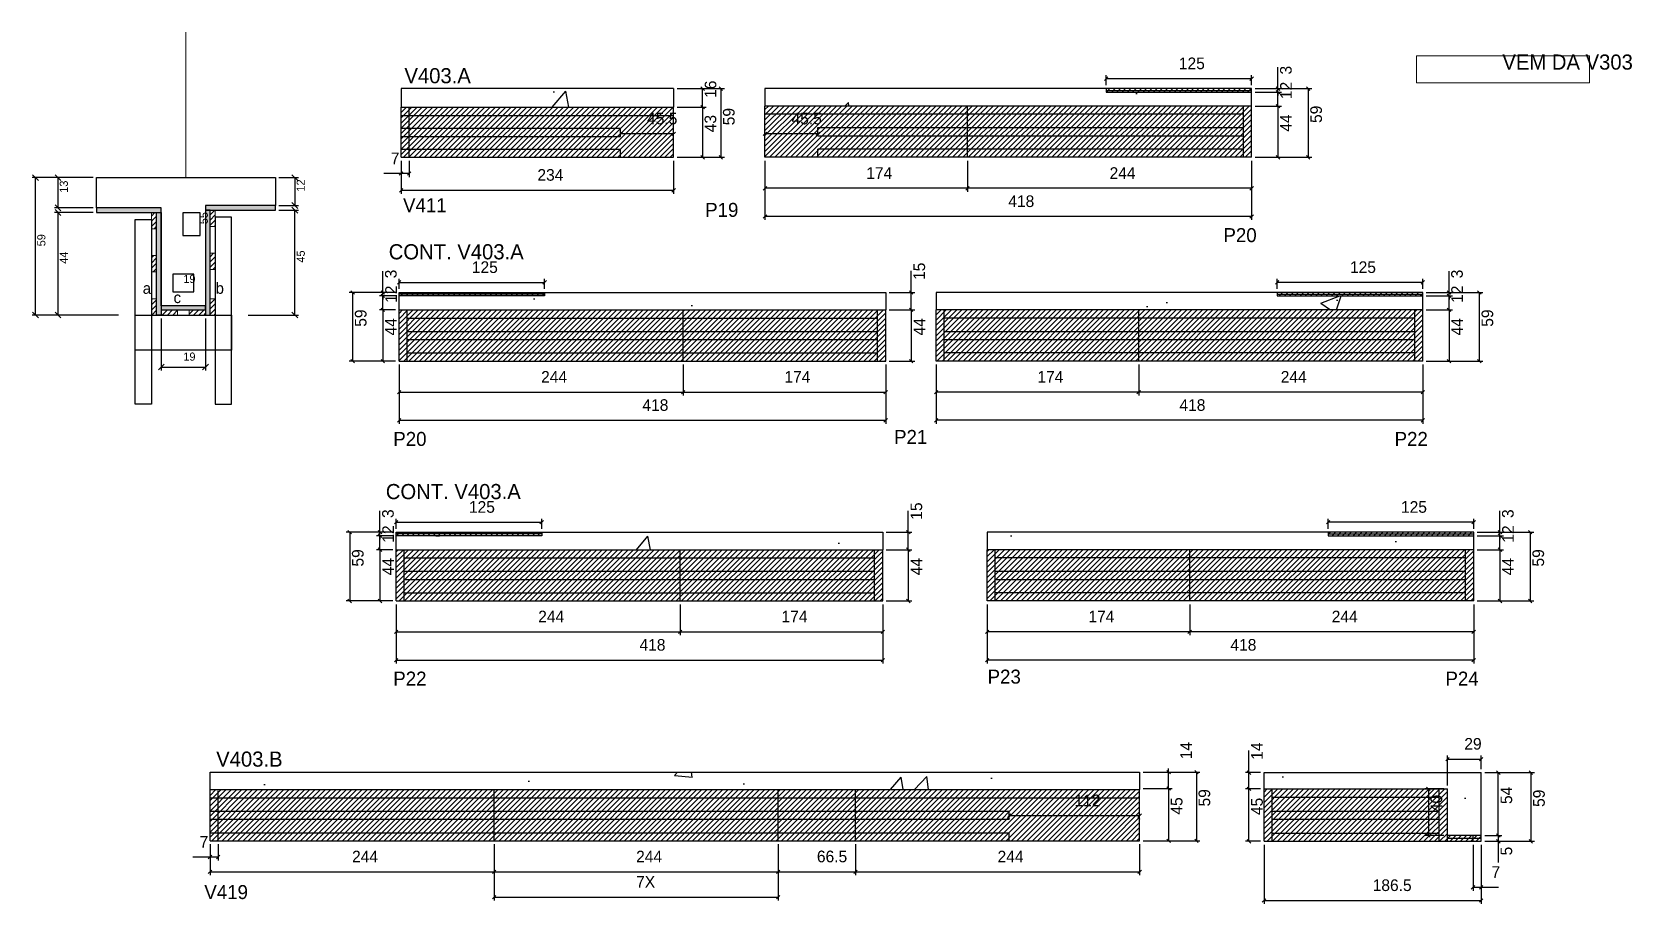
# Model space of a CAD drawing. Header units: metres. Extents: x 6372 to 7746, y 5111 to 5860.
import ezdxf

# ---------------------------------------------------------------- set-up
doc = ezdxf.new("R2010")
doc.units = ezdxf.units.M
for name, color, linetype in [('5', 7, 'Continuous'), ('CONCRETO', 7, 'Continuous'), ('COTA', 7, 'Continuous'), ('Cota Seção (2x)', 7, 'Continuous'), ('detalhes', 7, 'Continuous'), ('Hachura', 7, 'Continuous'), ('Madeira', 7, 'Continuous'), ('Painéis', 7, 'Continuous'), ('REAPROVEITAMENTO', 7, 'Continuous'), ('SARR_2.2x7', 7, 'Continuous'), ('SARR_3.5x7', 7, 'Continuous'), ('SARR_EDITAR', 7, 'Continuous'), ('Texto Seção', 7, 'Continuous')]:
    doc.layers.add(name, color=color, linetype=linetype)

msp = doc.modelspace()

# ---------------------------------------------------------------- hatches: boundary and pattern name
at = {"layer": 'COTA'}
h = msp.add_hatch(dxfattribs=at)
h.set_pattern_fill('AR-CONC')
h.paths.add_polyline_path([(6922.8, 5795.4), (6922.8, 5811.4), (6688.8, 5811.4), (6688.8, 5795.4), (6922.8, 5795.4), (6922.8, 5795.4)])
h = msp.add_hatch(dxfattribs=at)
h.set_pattern_fill('AR-CONC')
h.paths.add_polyline_path([(7001.3, 5811.4), (7001.3, 5796.4), (7419.3, 5796.4), (7419.3, 5808.4), (7294.3, 5808.4), (7294.3, 5811.4), (7001.3, 5811.4), (7001.3, 5811.4)])
h = msp.add_hatch(dxfattribs=at)
h.set_pattern_fill('AR-CONC')
h.paths.add_polyline_path([(7105, 5621.4), (7105, 5636.4), (6809.5, 5636.4), (6809.5, 5633.4), (6687, 5633.4), (6687, 5621.4), (7105, 5621.4), (7105, 5621.4)])
h = msp.add_hatch(dxfattribs=at)
h.set_pattern_fill('AR-CONC')
h.paths.add_polyline_path([(7148.3, 5636.4), (7148.3, 5621.4), (7566.3, 5621.4), (7566.3, 5633.4), (7441.3, 5633.4), (7441.3, 5636.4), (7148.3, 5636.4), (7148.3, 5636.4)])
h = msp.add_hatch(dxfattribs=at)
h.set_pattern_fill('AR-CONC')
h.paths.add_polyline_path([(7102.5, 5415.5), (7102.5, 5430.5), (6807, 5430.5), (6807, 5427.5), (6684.5, 5427.5), (6684.5, 5415.5), (7102.5, 5415.5)])
h = msp.add_hatch(dxfattribs=at)
h.set_pattern_fill('AR-CONC')
h.paths.add_polyline_path([(7192.1, 5430.5), (7192.1, 5415.5), (7610.1, 5415.5), (7610.1, 5427.5), (7485.1, 5427.5), (7485.1, 5430.5), (7192.1, 5430.5), (7192.1, 5430.5)])
h = msp.add_hatch(dxfattribs=at)
h.set_pattern_fill('AR-CONC')
h.paths.add_polyline_path([(7323.1, 5209.5), (7323.1, 5224.5), (6524.6, 5224.5), (6524.6, 5209.5), (7323.1, 5209.5), (7323.1, 5209.5)])
h = msp.add_hatch(dxfattribs=at)
h.set_pattern_fill('AR-CONC')
h.paths.add_polyline_path([(7430, 5224.1), (7430, 5210.1), (7587.5, 5210.1), (7587.5, 5170.1), (7616.5, 5170.1), (7616.5, 5224.1), (7430, 5224.1)])
at = {"layer": 'Hachura'}
h = msp.add_hatch(color=7, dxfattribs=at)
h.dxf.hatch_style = 1
h.paths.add_polyline_path([(6482.7, 5705), (6482.7, 5709), (6427.1, 5709), (6427.1, 5705), (6482.7, 5705)])
h = msp.add_hatch(dxfattribs=at)
h.set_pattern_fill('ANSI31')
h.paths.add_polyline_path([(6474.3, 5691), (6478.7, 5691), (6478.7, 5705), (6474.3, 5705), (6474.3, 5691)])
h = msp.add_hatch(color=7, dxfattribs=at)
h.dxf.hatch_style = 1
h.paths.add_polyline_path([(6478.7, 5705), (6482.7, 5705), (6482.7, 5617), (6478.7, 5617), (6478.7, 5705), (6478.7, 5705)])
h = msp.add_hatch(color=7, dxfattribs=at)
h.dxf.hatch_style = 1
h.paths.add_polyline_path([(6580.7, 5707), (6580.7, 5711), (6520.7, 5711), (6520.7, 5707), (6580.7, 5707)])
h = msp.add_hatch(color=7, dxfattribs=at)
h.dxf.hatch_style = 1
h.paths.add_polyline_path([(6524.7, 5707), (6520.7, 5707), (6520.7, 5617), (6524.7, 5617), (6524.7, 5707), (6524.7, 5707)])
h = msp.add_hatch(dxfattribs=at)
h.set_pattern_fill('ANSI31')
h.paths.add_polyline_path([(6529.1, 5693), (6524.7, 5693), (6524.7, 5707), (6529.1, 5707), (6529.1, 5693)])
h = msp.add_hatch(dxfattribs=at)
h.set_pattern_fill('ANSI31')
h.paths.add_polyline_path([(6474.3, 5654), (6478.7, 5654), (6478.7, 5668), (6474.3, 5668), (6474.3, 5654)])
h = msp.add_hatch(dxfattribs=at)
h.set_pattern_fill('ANSI31')
h.paths.add_polyline_path([(6529.1, 5656), (6524.7, 5656), (6524.7, 5670), (6529.1, 5670), (6529.1, 5656)])
h = msp.add_hatch(dxfattribs=at)
h.set_pattern_fill('ANSI31')
h.paths.add_polyline_path([(6474.3, 5617), (6478.7, 5617), (6478.7, 5631), (6474.3, 5631), (6474.3, 5617)])
h = msp.add_hatch(color=7, dxfattribs=at)
h.dxf.hatch_style = 1
h.paths.add_polyline_path([(6520.7, 5621.4), (6520.7, 5625), (6482.7, 5625), (6482.7, 5621.4), (6520.7, 5621.4)])
h = msp.add_hatch(dxfattribs=at)
h.set_pattern_fill('ANSI31')
h.paths.add_polyline_path([(6482.7, 5617), (6482.7, 5621.4), (6496.7, 5621.4), (6496.7, 5617), (6482.7, 5617)])
h = msp.add_hatch(dxfattribs=at)
h.set_pattern_fill('ANSI31')
h.paths.add_polyline_path([(6520.7, 5617), (6520.7, 5621.4), (6506.7, 5621.4), (6506.7, 5617), (6520.7, 5617)])
h = msp.add_hatch(dxfattribs=at)
h.set_pattern_fill('ANSI31')
h.paths.add_polyline_path([(6529.1, 5617), (6524.7, 5617), (6524.7, 5631), (6529.1, 5631), (6529.1, 5617)])
at = {"layer": 'REAPROVEITAMENTO'}
h = msp.add_hatch(dxfattribs=at)
h.set_pattern_fill('ANSI31')
h.paths.add_polyline_path([(7294.3, 5808.4), (7294.3, 5811.4), (7419.3, 5811.4), (7419.3, 5808.4), (7294.3, 5808.4)])
h = msp.add_hatch(dxfattribs=at)
h.set_pattern_fill('ANSI31')
h.paths.add_polyline_path([(6688.8, 5752.4), (6922.8, 5752.4), (6922.8, 5795.4), (6688.8, 5795.4), (6688.8, 5752.4)])
h = msp.add_hatch(dxfattribs=at)
h.set_pattern_fill('ANSI31')
h.paths.add_polyline_path([(7001.3, 5796.4), (7001.3, 5752.4), (7419.3, 5752.4), (7419.3, 5796.4), (7001.3, 5796.4), (7001.3, 5796.4)])
h = msp.add_hatch(dxfattribs=at)
h.set_pattern_fill('ANSI31')
h.paths.add_polyline_path([(6687, 5633.4), (6687, 5636.4), (6812, 5636.4), (6812, 5633.4), (6687, 5633.4)])
h = msp.add_hatch(dxfattribs=at)
h.set_pattern_fill('ANSI31')
h.paths.add_polyline_path([(7441.3, 5633.4), (7441.3, 5636.4), (7566.3, 5636.4), (7566.3, 5633.4), (7441.3, 5633.4)])
h = msp.add_hatch(dxfattribs=at)
h.set_pattern_fill('ANSI31')
h.paths.add_polyline_path([(6687, 5621.4), (6687, 5577.4), (7105, 5577.4), (7105, 5621.4), (6687, 5621.4)])
h = msp.add_hatch(dxfattribs=at)
h.set_pattern_fill('ANSI31')
h.paths.add_polyline_path([(7148.3, 5621.4), (7148.3, 5577.4), (7566.3, 5577.4), (7566.3, 5621.4), (7148.3, 5621.4), (7148.3, 5621.4)])
h = msp.add_hatch(dxfattribs=at)
h.set_pattern_fill('ANSI31')
h.paths.add_polyline_path([(6684.5, 5427.5), (6684.5, 5430.5), (6809.5, 5430.5), (6809.5, 5427.5), (6684.5, 5427.5)])
h = msp.add_hatch(dxfattribs=at)
h.set_pattern_fill('ANSI31')
h.paths.add_polyline_path([(7485.1, 5427.5), (7485.1, 5430.5), (7610.1, 5430.5), (7610.1, 5427.5), (7485.1, 5427.5)])
h = msp.add_hatch(dxfattribs=at)
h.set_pattern_fill('ANSI31')
h.paths.add_polyline_path([(7102.5, 5371.5), (7102.5, 5415.5), (6684.5, 5415.5), (6684.5, 5371.5), (7102.5, 5371.5)])
h = msp.add_hatch(dxfattribs=at)
h.set_pattern_fill('ANSI31')
h.paths.add_polyline_path([(7192.1, 5415.5), (7192.1, 5371.5), (7610.1, 5371.5), (7610.1, 5415.5), (7192.1, 5415.5), (7192.1, 5415.5)])
h = msp.add_hatch(dxfattribs=at)
h.set_pattern_fill('ANSI31')
h.paths.add_polyline_path([(6524.6, 5209.5), (6524.6, 5165.5), (7323.1, 5165.5), (7323.1, 5209.5), (6524.6, 5209.5)])
h = msp.add_hatch(dxfattribs=at)
h.set_pattern_fill('ANSI31')
h.paths.add_polyline_path([(7587.5, 5170.1), (7587.5, 5210.1), (7430, 5210.1), (7430, 5165.1), (7616.5, 5165.1), (7616.5, 5170.1), (7587.5, 5170.1)])

# ---------------------------------------------------------------- linework, layer by layer
at = {"layer": 'CONCRETO', "color": 251, "lineweight": 25}
msp.add_lwpolyline([(6427.1, 5709), (6427.1, 5735), (6580.7, 5735), (6580.7, 5711), (6520.7, 5711), (6520.7, 5625), (6482.7, 5625), (6482.7, 5709)], close=True, dxfattribs=at)
at = {"layer": 'COTA', "color": 4, "lineweight": 25}
for p, q in [((7441.9, 5811.4), (7441.9, 5829.7)), ((7294.3, 5814.4), (7294.3, 5822.9)), ((7419.3, 5819.9), (7294.3, 5819.9)), ((7419.3, 5814.4), (7419.3, 5822.9)), ((6925.8, 5811.4), (6950.7, 5811.4)), ((6925.8, 5811.4), (6966.4, 5811.4)), ((6947.7, 5795.4), (6947.7, 5811.4)), ((6963.4, 5811.4), (6963.4, 5752.4)), ((7422.3, 5811.4), (7444.9, 5811.4)), ((7422.3, 5811.4), (7470.9, 5811.4)), ((7422.3, 5808.4), (7444.9, 5808.4)), ((7422.3, 5808.4), (7444.9, 5808.4)), ((7441.9, 5808.4), (7441.9, 5811.4)), ((7441.9, 5796.4), (7441.9, 5808.4)), ((7441.9, 5808.4), (7441.9, 5805.4)), ((7467.9, 5811.4), (7467.9, 5752.4)), ((6925.8, 5795.4), (6950.7, 5795.4)), ((6925.8, 5795.4), (6950.7, 5795.4)), ((6947.7, 5795.4), (6947.7, 5752.4)), ((7422.3, 5796.4), (7444.9, 5796.4)), ((7422.3, 5796.4), (7444.9, 5796.4)), ((7441.9, 5796.4), (7441.9, 5752.4)), ((6877.3, 5774.7), (6877.3, 5775.6)), ((6922.8, 5772.6), (6877.3, 5772.6)), ((6922.8, 5774.7), (6922.8, 5775.6)), ((7001.3, 5774.7), (7001.3, 5775.6)), ((7046.8, 5772.6), (7001.3, 5772.6)), ((7046.8, 5774.7), (7046.8, 5775.6)), ((6688.7, 5749.4), (6688.7, 5735.5)), ((6688.8, 5749.4), (6688.8, 5721.1)), ((6695.7, 5749.4), (6695.7, 5735.5)), ((6922.8, 5749.4), (6922.8, 5721.1)), ((6925.8, 5752.4), (6950.7, 5752.4)), ((6925.8, 5752.4), (6966.4, 5752.4)), ((7001.3, 5749.4), (7001.3, 5722.8)), ((7001.3, 5749.4), (7001.3, 5698.6)), ((7175.3, 5749.4), (7175.3, 5722.8)), ((7175.3, 5749.4), (7175.3, 5722.8)), ((7419.3, 5749.4), (7419.3, 5722.8)), ((7419.3, 5749.4), (7419.3, 5698.6)), ((7422.3, 5752.4), (7444.9, 5752.4)), ((7422.3, 5752.4), (7470.9, 5752.4)), ((6424.1, 5735), (6371.7, 5735)), ((6374.7, 5617), (6374.7, 5735)), ((6424.1, 5735), (6391, 5735)), ((6394, 5735), (6394, 5709)), ((6583.7, 5735), (6600.5, 5735)), ((6597.5, 5735), (6597.5, 5711)), ((6688.7, 5738.5), (6674, 5738.5)), ((6695.7, 5738.5), (6688.7, 5738.5)), ((6688.8, 5724.1), (6922.8, 5724.1)), ((7175.3, 5725.8), (7001.3, 5725.8)), ((7419.3, 5725.8), (7175.3, 5725.8)), ((6424.1, 5709), (6391, 5709)), ((6424.1, 5705), (6391, 5705)), ((6394, 5705), (6394, 5617)), ((6583.7, 5711), (6600.5, 5711)), ((6583.7, 5707), (6600.5, 5707)), ((6597.5, 5617), (6597.5, 5707)), ((7419.3, 5701.6), (7001.3, 5701.6)), ((6673.1, 5636.4), (6673.1, 5654.7)), ((7126.9, 5636.4), (7126.9, 5654.8)), ((7588.9, 5636.4), (7588.9, 5654.7)), ((6684, 5636.4), (6644.1, 5636.4)), ((6647.1, 5636.4), (6647.1, 5577.4)), ((6684, 5636.4), (6670.1, 5636.4)), ((6673.1, 5633.4), (6673.1, 5636.4)), ((6687, 5639.4), (6687, 5648)), ((6687, 5645), (6812, 5645)), ((6812, 5639.4), (6812, 5648)), ((7108, 5636.4), (7129.9, 5636.4)), ((7126.9, 5621.4), (7126.9, 5636.4)), ((7441.3, 5639.4), (7441.3, 5648)), ((7566.3, 5645), (7441.3, 5645)), ((7566.3, 5639.4), (7566.3, 5648)), ((7569.3, 5636.4), (7591.9, 5636.4)), ((7569.3, 5636.4), (7617.9, 5636.4)), ((7588.9, 5633.4), (7588.9, 5636.4)), ((7614.9, 5636.4), (7614.9, 5577.4)), ((6684, 5633.4), (6670.1, 5633.4)), ((6684, 5633.4), (6670.1, 5633.4)), ((6684, 5621.4), (6670.1, 5621.4)), ((6684, 5621.4), (6670.1, 5621.4)), ((6673.1, 5621.4), (6673.1, 5633.4)), ((6673.1, 5633.4), (6673.1, 5630.4)), ((6673.1, 5621.4), (6673.1, 5577.4)), ((7108, 5621.4), (7129.9, 5621.4)), ((7108, 5621.4), (7129.9, 5621.4)), ((7126.9, 5621.4), (7126.9, 5577.4)), ((7569.3, 5633.4), (7591.9, 5633.4)), ((7569.3, 5633.4), (7591.9, 5633.4)), ((7569.3, 5621.4), (7591.9, 5621.4)), ((7569.3, 5621.4), (7591.9, 5621.4)), ((7588.9, 5621.4), (7588.9, 5633.4)), ((7588.9, 5633.4), (7588.9, 5630.4)), ((7588.9, 5621.4), (7588.9, 5577.4)), ((6446.1, 5617), (6371.7, 5617)), ((6446.1, 5617), (6391, 5617)), ((6482.7, 5614), (6482.7, 5569.3)), ((6520.7, 5614), (6520.7, 5569.3)), ((6557.3, 5617), (6600.5, 5617)), ((6482.7, 5572.3), (6520.7, 5572.3)), ((6684, 5577.4), (6644.1, 5577.4)), ((6684, 5577.4), (6670.1, 5577.4)), ((6687, 5574.4), (6687, 5547.8)), ((6687, 5574.4), (6687, 5523.6)), ((6931, 5574.4), (6931, 5547.8)), ((6931, 5574.4), (6931, 5547.8)), ((7105, 5574.4), (7105, 5547.8)), ((7105, 5574.4), (7105, 5523.6)), ((7108, 5577.4), (7129.9, 5577.4)), ((7148.3, 5574.4), (7148.3, 5547.8)), ((7148.3, 5574.4), (7148.3, 5523.6)), ((7322.3, 5574.4), (7322.3, 5547.8)), ((7322.3, 5574.4), (7322.3, 5547.8)), ((7566.3, 5574.4), (7566.3, 5547.8)), ((7566.3, 5574.4), (7566.3, 5523.6)), ((7569.3, 5577.4), (7591.9, 5577.4)), ((7569.3, 5577.4), (7617.9, 5577.4)), ((6687, 5550.8), (6931, 5550.8)), ((6931, 5550.8), (7105, 5550.8)), ((7322.3, 5550.8), (7148.3, 5550.8)), ((7566.3, 5550.8), (7322.3, 5550.8)), ((6687, 5526.6), (7105, 5526.6)), ((7566.3, 5526.6), (7148.3, 5526.6)), ((6670.6, 5430.5), (6670.6, 5448.9)), ((7124.4, 5430.5), (7124.4, 5448.9)), ((7632.6, 5430.5), (7632.6, 5448.9)), ((6681.5, 5430.5), (6641.6, 5430.5)), ((6644.6, 5430.5), (6644.6, 5371.5)), ((6681.5, 5430.5), (6667.6, 5430.5)), ((6670.6, 5427.5), (6670.6, 5430.5)), ((6684.5, 5433.5), (6684.5, 5442.1)), ((6684.5, 5439.1), (6809.5, 5439.1)), ((6809.5, 5433.5), (6809.5, 5442.1)), ((7105.5, 5430.5), (7127.4, 5430.5)), ((7124.4, 5415.5), (7124.4, 5430.5)), ((7485.1, 5433.5), (7485.1, 5442.1)), ((7610.1, 5439.1), (7485.1, 5439.1)), ((7610.1, 5433.5), (7610.1, 5442.1)), ((7613.1, 5430.5), (7635.6, 5430.5)), ((7613.1, 5430.5), (7661.6, 5430.5)), ((7632.6, 5427.5), (7632.6, 5430.5)), ((7658.6, 5430.5), (7658.6, 5371.5)), ((6681.5, 5427.5), (6667.6, 5427.5)), ((6681.5, 5427.5), (6667.6, 5427.5)), ((6681.5, 5415.5), (6667.6, 5415.5)), ((6681.5, 5415.5), (6667.6, 5415.5)), ((6670.6, 5415.5), (6670.6, 5427.5)), ((6670.6, 5427.5), (6670.6, 5424.5)), ((6670.6, 5415.5), (6670.6, 5371.5)), ((7105.5, 5415.5), (7127.4, 5415.5)), ((7105.5, 5415.5), (7127.4, 5415.5)), ((7124.4, 5415.5), (7124.4, 5371.5)), ((7613.1, 5427.5), (7635.6, 5427.5)), ((7613.1, 5427.5), (7635.6, 5427.5)), ((7613.1, 5415.5), (7635.6, 5415.5)), ((7613.1, 5415.5), (7635.6, 5415.5)), ((7632.6, 5415.5), (7632.6, 5427.5)), ((7632.6, 5427.5), (7632.6, 5424.5)), ((7632.6, 5415.5), (7632.6, 5371.5)), ((6681.5, 5371.5), (6641.6, 5371.5)), ((6681.5, 5371.5), (6667.6, 5371.5)), ((6684.5, 5368.5), (6684.5, 5342)), ((6684.5, 5368.5), (6684.5, 5317.7)), ((6928.5, 5368.5), (6928.5, 5342)), ((6928.5, 5368.5), (6928.5, 5342)), ((7102.5, 5368.5), (7102.5, 5342)), ((7102.5, 5368.5), (7102.5, 5317.7)), ((7105.5, 5371.5), (7127.4, 5371.5)), ((7192.1, 5368.5), (7192.1, 5342)), ((7192.1, 5368.5), (7192.1, 5317.7)), ((7366.1, 5368.5), (7366.1, 5342)), ((7366.1, 5368.5), (7366.1, 5342)), ((7610.1, 5368.5), (7610.1, 5342)), ((7610.1, 5368.5), (7610.1, 5317.7)), ((7613.1, 5371.5), (7635.6, 5371.5)), ((7613.1, 5371.5), (7661.6, 5371.5)), ((6684.5, 5345), (6928.5, 5345)), ((6928.5, 5345), (7102.5, 5345)), ((7366.1, 5345), (7192.1, 5345)), ((7610.1, 5345), (7366.1, 5345)), ((6684.5, 5320.7), (7102.5, 5320.7)), ((7610.1, 5320.7), (7192.1, 5320.7)), ((7417, 5224.1), (7417, 5243.2)), ((7587.5, 5213.1), (7587.5, 5238.7)), ((7616.5, 5227.1), (7616.5, 5238.7)), ((7326.1, 5224.5), (7351, 5224.5)), ((7326.1, 5224.5), (7374.9, 5224.5)), ((7348, 5224.5), (7348, 5227.5)), ((7348, 5210.5), (7348, 5224.5)), ((7371.9, 5224.5), (7371.9, 5165.5)), ((7427, 5224.1), (7414, 5224.1)), ((7417, 5210.1), (7417, 5224.1)), ((7587.5, 5235.7), (7616.5, 5235.7)), ((7619.5, 5224.1), (7634.2, 5224.1)), ((7619.5, 5224.1), (7662.2, 5224.1)), ((7631.2, 5170.1), (7631.2, 5224.1)), ((7659.2, 5224.1), (7659.2, 5165.1)), ((7326.1, 5210.5), (7351, 5210.5)), ((7326.1, 5210.5), (7351, 5210.5)), ((7348, 5210.5), (7348, 5165.5)), ((7427, 5210.1), (7414, 5210.1)), ((7427, 5210.1), (7414, 5210.1)), ((7417, 5165.1), (7417, 5210.1)), ((7584.5, 5210.1), (7568.1, 5210.1)), ((7571.1, 5210.1), (7571.1, 5170.1)), ((7323.1, 5187.1), (7211.1, 5187.1)), ((7211.1, 5184.5), (7211.1, 5184.1)), ((7323.1, 5184.5), (7323.1, 5184.1)), ((7584.5, 5170.1), (7568.1, 5170.1)), ((7619.5, 5170.1), (7634.2, 5170.1)), ((7619.5, 5170.1), (7634.2, 5170.1)), ((7631.2, 5170.1), (7631.2, 5173.1)), ((7631.2, 5170.1), (7631.2, 5165.1)), ((6524.6, 5162.5), (6524.6, 5135.9)), ((6524.6, 5162.5), (6524.6, 5148.6)), ((6531.6, 5162.5), (6531.6, 5148.6)), ((6768.6, 5162.5), (6768.6, 5135.9)), ((6768.6, 5162.5), (6768.6, 5114.2)), ((6768.6, 5162.5), (6768.6, 5135.9)), ((7012.6, 5162.5), (7012.6, 5114.2)), ((7012.6, 5162.5), (7012.6, 5135.9)), ((7012.6, 5162.5), (7012.6, 5135.9)), ((7079.1, 5162.5), (7079.1, 5135.9)), ((7079.1, 5162.5), (7079.1, 5135.9)), ((7323.1, 5162.5), (7323.1, 5135.9)), ((7326.1, 5165.5), (7351, 5165.5)), ((7326.1, 5165.5), (7374.9, 5165.5)), ((7427, 5165.1), (7414, 5165.1)), ((7430, 5162.1), (7430, 5111.3)), ((7609.5, 5162.1), (7609.5, 5122.6)), ((7616.5, 5162.1), (7616.5, 5111.3)), ((7616.5, 5162.1), (7616.5, 5122.6)), ((7619.5, 5165.1), (7634.2, 5165.1)), ((7619.5, 5165.1), (7662.2, 5165.1)), ((7631.2, 5165.1), (7631.2, 5147)), ((6524.6, 5151.6), (6509.9, 5151.6)), ((6531.6, 5151.6), (6524.6, 5151.6)), ((6524.6, 5138.9), (6768.6, 5138.9)), ((6768.6, 5138.9), (7012.6, 5138.9)), ((7012.6, 5138.9), (7079.1, 5138.9)), ((7079.1, 5138.9), (7323.1, 5138.9)), ((6768.6, 5117.2), (7012.6, 5117.2)), ((7430, 5114.3), (7616.5, 5114.3)), ((7609.5, 5125.6), (7616.5, 5125.6)), ((7616.5, 5125.6), (7631.3, 5125.6))]:
    msp.add_line(p, q, dxfattribs=at)
at = {"layer": 'COTA', "color": 0, "lineweight": 25}
for p, q in [((7295.8, 5821.4), (7292.8, 5818.4)), ((7417.8, 5818.4), (7420.8, 5821.4)), ((6949.2, 5809.9), (6946.2, 5812.9)), ((6964.9, 5809.9), (6961.9, 5812.9)), ((7440.4, 5812.9), (7443.4, 5809.9)), ((7443.4, 5806.9), (7440.4, 5809.9)), ((7443.4, 5806.9), (7440.4, 5809.9)), ((7469.4, 5809.9), (7466.4, 5812.9)), ((6949.2, 5793.9), (6946.2, 5796.9)), ((6946.2, 5796.9), (6949.2, 5793.9)), ((7443.4, 5794.9), (7440.4, 5797.9)), ((7440.4, 5797.9), (7443.4, 5794.9)), ((6878.8, 5774.1), (6875.8, 5771.1)), ((6921.3, 5771.1), (6924.3, 5774.1)), ((7002.8, 5774.1), (6999.8, 5771.1)), ((7045.3, 5771.1), (7048.3, 5774.1)), ((6946.2, 5753.9), (6949.2, 5750.9)), ((6961.9, 5753.9), (6964.9, 5750.9)), ((7440.4, 5753.9), (7443.4, 5750.9)), ((7466.4, 5753.9), (7469.4, 5750.9)), ((6690.2, 5740), (6687.2, 5737)), ((6694.2, 5737), (6697.2, 5740)), ((6690.3, 5725.6), (6687.3, 5722.6)), ((6921.3, 5722.6), (6924.3, 5725.6)), ((7002.8, 5727.3), (6999.8, 5724.3)), ((7176.8, 5727.3), (7173.8, 5724.3)), ((7173.8, 5724.3), (7176.8, 5727.3)), ((7417.8, 5724.3), (7420.8, 5727.3)), ((7002.8, 5703.1), (6999.8, 5700.1)), ((7417.8, 5700.1), (7420.8, 5703.1)), ((6648.6, 5634.9), (6645.6, 5637.9)), ((6671.6, 5637.9), (6674.6, 5634.9)), ((6688.5, 5646.5), (6685.5, 5643.5)), ((6810.5, 5643.5), (6813.5, 5646.5)), ((7128.4, 5634.9), (7125.4, 5637.9)), ((7442.8, 5646.5), (7439.8, 5643.5)), ((7564.8, 5643.5), (7567.8, 5646.5)), ((7587.4, 5637.9), (7590.4, 5634.9)), ((7616.4, 5634.9), (7613.4, 5637.9)), ((6674.6, 5631.9), (6671.6, 5634.9)), ((6674.6, 5631.9), (6671.6, 5634.9)), ((6674.6, 5619.9), (6671.6, 5622.9)), ((6671.6, 5622.9), (6674.6, 5619.9)), ((7128.4, 5619.9), (7125.4, 5622.9)), ((7125.4, 5622.9), (7128.4, 5619.9)), ((7590.4, 5631.9), (7587.4, 5634.9)), ((7590.4, 5631.9), (7587.4, 5634.9)), ((7590.4, 5619.9), (7587.4, 5622.9)), ((7587.4, 5622.9), (7590.4, 5619.9)), ((6645.6, 5578.9), (6648.6, 5575.9)), ((6671.6, 5578.9), (6674.6, 5575.9)), ((7125.4, 5578.9), (7128.4, 5575.9)), ((7587.4, 5578.9), (7590.4, 5575.9)), ((7613.4, 5578.9), (7616.4, 5575.9)), ((6688.5, 5552.3), (6685.5, 5549.3)), ((6929.5, 5549.3), (6932.5, 5552.3)), ((6932.5, 5552.3), (6929.5, 5549.3)), ((7103.5, 5549.3), (7106.5, 5552.3)), ((7149.8, 5552.3), (7146.8, 5549.3)), ((7323.8, 5552.3), (7320.8, 5549.3)), ((7320.8, 5549.3), (7323.8, 5552.3)), ((7564.8, 5549.3), (7567.8, 5552.3)), ((6688.5, 5528.1), (6685.5, 5525.1)), ((7103.5, 5525.1), (7106.5, 5528.1)), ((7149.8, 5528.1), (7146.8, 5525.1)), ((7564.8, 5525.1), (7567.8, 5528.1)), ((6646.1, 5429), (6643.1, 5432)), ((6669.1, 5432), (6672.1, 5429)), ((6672.1, 5426), (6669.1, 5429)), ((6672.1, 5426), (6669.1, 5429)), ((6686, 5440.6), (6683, 5437.6)), ((6808, 5437.6), (6811, 5440.6)), ((7125.9, 5429), (7122.9, 5432)), ((7486.6, 5440.6), (7483.6, 5437.6)), ((7608.6, 5437.6), (7611.6, 5440.6)), ((7631.1, 5432), (7634.1, 5429)), ((7634.1, 5426), (7631.1, 5429)), ((7634.1, 5426), (7631.1, 5429)), ((7660.1, 5429), (7657.1, 5432)), ((6672.1, 5414), (6669.1, 5417)), ((6669.1, 5417), (6672.1, 5414)), ((7125.9, 5414), (7122.9, 5417)), ((7122.9, 5417), (7125.9, 5414)), ((7634.1, 5414), (7631.1, 5417)), ((7631.1, 5417), (7634.1, 5414)), ((6643.1, 5373), (6646.1, 5370)), ((6669.1, 5373), (6672.1, 5370)), ((7122.9, 5373), (7125.9, 5370)), ((7631.1, 5373), (7634.1, 5370)), ((7657.1, 5373), (7660.1, 5370)), ((6686, 5346.5), (6683, 5343.5)), ((6927, 5343.5), (6930, 5346.5)), ((6930, 5346.5), (6927, 5343.5)), ((7101, 5343.5), (7104, 5346.5)), ((7193.6, 5346.5), (7190.6, 5343.5)), ((7367.6, 5346.5), (7364.6, 5343.5)), ((7364.6, 5343.5), (7367.6, 5346.5)), ((7608.6, 5343.5), (7611.6, 5346.5)), ((6686, 5322.2), (6683, 5319.2)), ((7101, 5319.2), (7104, 5322.2)), ((7193.6, 5322.2), (7190.6, 5319.2)), ((7608.6, 5319.2), (7611.6, 5322.2)), ((7589, 5237.2), (7586, 5234.2)), ((7615, 5234.2), (7618, 5237.2)), ((7349.5, 5223), (7346.5, 5226)), ((7373.4, 5223), (7370.4, 5226)), ((7418.5, 5222.6), (7415.5, 5225.6)), ((7632.7, 5222.6), (7629.7, 5225.6)), ((7660.7, 5222.6), (7657.7, 5225.6)), ((7349.5, 5209), (7346.5, 5212)), ((7346.5, 5212), (7349.5, 5209)), ((7418.5, 5208.6), (7415.5, 5211.6)), ((7415.5, 5211.6), (7418.5, 5208.6)), ((7572.6, 5208.6), (7569.6, 5211.6)), ((7212.6, 5188.6), (7209.6, 5185.6)), ((7321.6, 5185.6), (7324.6, 5188.6)), ((7569.6, 5171.6), (7572.6, 5168.6)), ((7629.7, 5171.6), (7632.7, 5168.6)), ((7629.7, 5171.6), (7632.7, 5168.6)), ((7346.5, 5167), (7349.5, 5164)), ((7370.4, 5167), (7373.4, 5164)), ((7415.5, 5166.6), (7418.5, 5163.6)), ((7632.7, 5163.6), (7629.7, 5166.6)), ((7657.7, 5166.6), (7660.7, 5163.6)), ((6526.1, 5153.1), (6523.1, 5150.1)), ((6526.1, 5140.4), (6523.1, 5137.4)), ((6530.1, 5150.1), (6533.1, 5153.1)), ((6767.1, 5137.4), (6770.1, 5140.4)), ((6770.1, 5140.4), (6767.1, 5137.4)), ((7011.1, 5137.4), (7014.1, 5140.4)), ((7014.1, 5140.4), (7011.1, 5137.4)), ((7080.6, 5140.4), (7077.6, 5137.4)), ((7077.6, 5137.4), (7080.6, 5140.4)), ((7321.6, 5137.4), (7324.6, 5140.4)), ((7611, 5127.1), (7608, 5124.1)), ((7615, 5124.1), (7618, 5127.1)), ((6770.1, 5118.7), (6767.1, 5115.7)), ((7011.1, 5115.7), (7014.1, 5118.7)), ((7431.5, 5115.8), (7428.5, 5112.8)), ((7615, 5112.8), (7618, 5115.8))]:
    msp.add_line(p, q, dxfattribs=at)
at = {"layer": 'COTA', "color": 241, "lineweight": 25}
for p, q in [((6688.8, 5811.4), (6688.8, 5795.4)), ((6922.8, 5811.4), (6688.8, 5811.4)), ((6922.8, 5811.4), (6922.8, 5795.4)), ((7001.3, 5811.4), (7001.3, 5796.4)), ((7294.3, 5811.4), (7001.3, 5811.4)), ((7419.3, 5796.4), (7419.3, 5808.4)), ((6812, 5636.4), (7105, 5636.4)), ((7105, 5636.4), (7105, 5621.4)), ((7148.3, 5636.4), (7148.3, 5621.4)), ((7441.3, 5636.4), (7148.3, 5636.4)), ((6687, 5621.4), (6687, 5633.4)), ((7566.3, 5621.4), (7566.3, 5633.4)), ((6809.5, 5430.5), (7102.5, 5430.5)), ((7102.5, 5430.5), (7102.5, 5415.5)), ((7192.1, 5430.5), (7192.1, 5415.5)), ((7485.1, 5430.5), (7192.1, 5430.5)), ((6684.5, 5415.5), (6684.5, 5427.5)), ((7610.1, 5415.5), (7610.1, 5427.5)), ((6524.6, 5209.5), (6524.6, 5224.5)), ((6524.6, 5224.5), (7323.1, 5224.5)), ((7323.1, 5224.5), (7323.1, 5209.5)), ((7430, 5210.1), (7430, 5224.1)), ((7430, 5224.1), (7616.5, 5224.1)), ((7616.5, 5170.1), (7616.5, 5224.1))]:
    msp.add_line(p, q, dxfattribs=at)
at = {"layer": 'COTA', "color": 0, "lineweight": 25}
for points in [[(6377.2, 5732.5), (6372.2, 5737.5)], [(6396.5, 5732.5), (6391.5, 5737.5)], [(6600, 5732.5), (6595, 5737.5)], [(6391.5, 5711.5), (6396.5, 5706.5)], [(6396.5, 5702.5), (6391.5, 5707.5)], [(6595, 5713.5), (6600, 5708.5)], [(6600, 5704.5), (6595, 5709.5)], [(6372.2, 5619.5), (6377.2, 5614.5)], [(6391.5, 5619.5), (6396.5, 5614.5)], [(6595, 5619.5), (6600, 5614.5)], [(6485.2, 5574.8), (6480.2, 5569.8)], [(6518.2, 5569.8), (6523.2, 5574.8)]]:
    msp.add_lwpolyline(points, dxfattribs=at)
at = {"layer": 'Cota Seção (2x)', "color": 180, "lineweight": 25}
for p, q in [((6516.2, 5704.7), (6501.2, 5704.7)), ((6501.2, 5704.7), (6501.2, 5685.3)), ((6516.2, 5685.3), (6516.2, 5704.7)), ((6501.2, 5685.3), (6516.2, 5685.3)), ((6510.7, 5652), (6492.7, 5652)), ((6492.7, 5652), (6492.7, 5637)), ((6510.7, 5637), (6510.7, 5652)), ((6492.7, 5637), (6510.7, 5637))]:
    msp.add_line(p, q, dxfattribs=at)
at = {"layer": 'Madeira', "color": 126, "lineweight": 18}
for points in [[(6474.3, 5691), (6478.7, 5691), (6478.7, 5705), (6474.3, 5705)], [(6529.1, 5693), (6524.7, 5693), (6524.7, 5707), (6529.1, 5707)], [(6474.3, 5654), (6478.7, 5654), (6478.7, 5668), (6474.3, 5668)], [(6529.1, 5656), (6524.7, 5656), (6524.7, 5670), (6529.1, 5670)], [(6474.3, 5617), (6478.7, 5617), (6478.7, 5631), (6474.3, 5631)], [(6482.7, 5617), (6482.7, 5621.4), (6496.7, 5621.4), (6496.7, 5617)], [(6520.7, 5617), (6520.7, 5621.4), (6506.7, 5621.4), (6506.7, 5617)], [(6529.1, 5617), (6524.7, 5617), (6524.7, 5631), (6529.1, 5631)]]:
    msp.add_lwpolyline(points, close=True, dxfattribs=at)
at = {"layer": 'Painéis', "color": 200, "lineweight": 25}
for p, q in [((6688.8, 5795.4), (6922.8, 5795.4)), ((6688.8, 5752.4), (6688.8, 5795.4)), ((6922.8, 5752.4), (6922.8, 5795.4)), ((7419.3, 5796.4), (7001.3, 5796.4)), ((7001.3, 5752.4), (7001.3, 5796.4)), ((7175.3, 5752.4), (7175.3, 5796.4)), ((7419.3, 5752.4), (7419.3, 5796.4)), ((6688.8, 5752.4), (6922.8, 5752.4)), ((7419.3, 5752.4), (7001.3, 5752.4)), ((6687, 5621.4), (7105, 5621.4)), ((6687, 5577.4), (6687, 5621.4)), ((6931, 5577.4), (6931, 5621.4)), ((7105, 5577.4), (7105, 5621.4)), ((7566.3, 5621.4), (7148.3, 5621.4)), ((7148.3, 5577.4), (7148.3, 5621.4)), ((7322.3, 5577.4), (7322.3, 5621.4)), ((7566.3, 5577.4), (7566.3, 5621.4)), ((6687, 5577.4), (7105, 5577.4)), ((7566.3, 5577.4), (7148.3, 5577.4)), ((6684.5, 5415.5), (7102.5, 5415.5)), ((6684.5, 5371.5), (6684.5, 5415.5)), ((6928.5, 5371.5), (6928.5, 5415.5)), ((7102.5, 5371.5), (7102.5, 5415.5)), ((7610.1, 5415.5), (7192.1, 5415.5)), ((7192.1, 5371.5), (7192.1, 5415.5)), ((7366.1, 5371.5), (7366.1, 5415.5)), ((7610.1, 5371.5), (7610.1, 5415.5)), ((6684.5, 5371.5), (7102.5, 5371.5)), ((7610.1, 5371.5), (7192.1, 5371.5)), ((6524.6, 5209.5), (7323.1, 5209.5)), ((6524.6, 5165.5), (6524.6, 5209.5)), ((6768.6, 5165.5), (6768.6, 5209.5)), ((7012.6, 5165.5), (7012.6, 5209.5)), ((7012.6, 5165.5), (7012.6, 5209.5)), ((7079.1, 5165.5), (7079.1, 5209.5)), ((7323.1, 5165.5), (7323.1, 5209.5)), ((7430, 5210.1), (7587.5, 5210.1)), ((7430, 5165.1), (7430, 5210.1)), ((7587.5, 5170.1), (7587.5, 5210.1)), ((7616.5, 5170.1), (7587.5, 5170.1)), ((7616.5, 5165.1), (7616.5, 5170.1)), ((6524.6, 5165.5), (7323.1, 5165.5)), ((7430, 5165.1), (7616.5, 5165.1))]:
    msp.add_line(p, q, dxfattribs=at)
for points in [[(7419.3, 5811.4), (7294.3, 5811.4), (7294.3, 5808.4), (7419.3, 5808.4)], [(6482.7, 5705), (6482.7, 5709), (6427.1, 5709), (6427.1, 5705)], [(6478.7, 5705), (6482.7, 5705), (6482.7, 5617), (6478.7, 5617)], [(6580.7, 5707), (6580.7, 5711), (6520.7, 5711), (6520.7, 5707)], [(6524.7, 5707), (6520.7, 5707), (6520.7, 5617), (6524.7, 5617)], [(6687, 5636.4), (6812, 5636.4), (6812, 5633.4), (6687, 5633.4)], [(7566.3, 5636.4), (7441.3, 5636.4), (7441.3, 5633.4), (7566.3, 5633.4)], [(6520.7, 5621.4), (6520.7, 5625), (6482.7, 5625), (6482.7, 5621.4)], [(6684.5, 5430.5), (6809.5, 5430.5), (6809.5, 5427.5), (6684.5, 5427.5)], [(7610.1, 5430.5), (7485.1, 5430.5), (7485.1, 5427.5), (7610.1, 5427.5)]]:
    msp.add_lwpolyline(points, close=True, dxfattribs=at)
at = {"layer": 'SARR_2.2x7', "color": 40, "lineweight": 25}
for p, q in [((6688.8, 5788.4), (6922.8, 5788.4)), ((6695.7, 5752.4), (6695.7, 5795.4)), ((7175.3, 5789.4), (7001.3, 5789.4)), ((7412.4, 5789.4), (7175.3, 5789.4)), ((7412.4, 5752.4), (7412.4, 5796.4)), ((6688.8, 5777.4), (6877.3, 5777.4)), ((6877.3, 5770.4), (6877.3, 5777.4)), ((7046.8, 5777.9), (7175.3, 5777.9)), ((7046.8, 5770.9), (7046.8, 5777.9)), ((7175.3, 5777.9), (7412.4, 5777.9)), ((6688.8, 5770.4), (6877.3, 5770.4)), ((6688.8, 5759.4), (6877.3, 5759.4)), ((6877.3, 5752.4), (6877.3, 5759.4)), ((7046.8, 5770.9), (7175.3, 5770.9)), ((7175.3, 5759.4), (7046.8, 5759.4)), ((7046.8, 5752.4), (7046.8, 5759.4)), ((7175.3, 5770.9), (7412.4, 5770.9)), ((7412.4, 5759.4), (7175.3, 5759.4)), ((6693.9, 5577.4), (6693.9, 5621.4)), ((7098, 5577.4), (7098, 5621.4)), ((7155.3, 5577.4), (7155.3, 5621.4)), ((7559.4, 5577.4), (7559.4, 5621.4)), ((6693.9, 5614.4), (6931, 5614.4)), ((6931, 5614.4), (7098, 5614.4)), ((7322.3, 5614.4), (7155.3, 5614.4)), ((7559.4, 5614.4), (7322.3, 5614.4)), ((6693.9, 5602.9), (6931, 5602.9)), ((6693.9, 5595.9), (6931, 5595.9)), ((6931, 5602.9), (7098, 5602.9)), ((6931, 5595.9), (7098, 5595.9)), ((7155.3, 5602.9), (7322.3, 5602.9)), ((7155.3, 5595.9), (7322.3, 5595.9)), ((7322.3, 5602.9), (7559.4, 5602.9)), ((7322.3, 5595.9), (7559.4, 5595.9)), ((6693.9, 5584.4), (6931, 5584.4)), ((6931, 5584.4), (7098, 5584.4)), ((7322.3, 5584.4), (7155.3, 5584.4)), ((7559.4, 5584.4), (7322.3, 5584.4)), ((6691.4, 5371.5), (6691.4, 5415.5)), ((7095.5, 5371.5), (7095.5, 5415.5)), ((7199, 5371.5), (7199, 5415.5)), ((7603.1, 5371.5), (7603.1, 5415.5)), ((6691.4, 5408.5), (6928.5, 5408.5)), ((6928.5, 5408.5), (7095.5, 5408.5)), ((7366.1, 5408.5), (7199, 5408.5)), ((7603.1, 5408.5), (7366.1, 5408.5)), ((6691.4, 5397), (6928.5, 5397)), ((6691.4, 5390), (6928.5, 5390)), ((6928.5, 5397), (7095.5, 5397)), ((6928.5, 5390), (7095.5, 5390)), ((7199, 5397), (7366.1, 5397)), ((7199, 5390), (7366.1, 5390)), ((7366.1, 5397), (7603.1, 5397)), ((7366.1, 5390), (7603.1, 5390)), ((6691.4, 5378.5), (6928.5, 5378.5)), ((6928.5, 5378.5), (7095.5, 5378.5)), ((7366.1, 5378.5), (7199, 5378.5)), ((7603.1, 5378.5), (7366.1, 5378.5)), ((7437, 5165.1), (7437, 5210.1)), ((7580.5, 5165.1), (7580.5, 5210.1)), ((7587.5, 5165.1), (7587.5, 5210.1)), ((6524.6, 5202.5), (6768.6, 5202.5)), ((6531.6, 5165.5), (6531.6, 5208.5)), ((6768.6, 5202.5), (7012.6, 5202.5)), ((7012.6, 5202.5), (7079.1, 5202.5)), ((7079.1, 5202.5), (7323.1, 5202.5)), ((7437, 5203.1), (7580.5, 5203.1)), ((6524.6, 5191), (6768.6, 5191)), ((6524.6, 5184), (6768.6, 5184)), ((6768.6, 5191), (7012.6, 5191)), ((6768.6, 5184), (7012.6, 5184)), ((7012.6, 5191), (7079.1, 5191)), ((7012.6, 5184), (7079.1, 5184)), ((7079.1, 5191), (7211.1, 5191)), ((7079.1, 5184), (7211.1, 5184)), ((7211.1, 5184), (7211.1, 5191)), ((7437, 5191.1), (7580.5, 5191.1)), ((7437, 5184.1), (7580.5, 5184.1)), ((6524.6, 5172.5), (6768.6, 5172.5)), ((6768.6, 5172.5), (7012.6, 5172.5)), ((7012.6, 5172.5), (7079.1, 5172.5)), ((7079.1, 5172.5), (7211.1, 5172.5)), ((7211.1, 5165.5), (7211.1, 5172.5)), ((7437, 5172.1), (7580.5, 5172.1)), ((7609.5, 5165.1), (7609.5, 5170.1))]:
    msp.add_line(p, q, dxfattribs=at)
at = {"layer": 'SARR_3.5x7', "color": 81, "lineweight": 25}
for points in [[(6460.3, 5699), (6474.3, 5699), (6474.3, 5540.5), (6460.3, 5540.5)], [(6543.1, 5701), (6529.1, 5701), (6529.1, 5540.5), (6543.1, 5540.5)], [(6460.3, 5617), (6543.1, 5617), (6543.1, 5586.9), (6460.3, 5586.9)]]:
    msp.add_lwpolyline(points, close=True, dxfattribs=at)
at = {"layer": 'SARR_EDITAR', "color": 141, "lineweight": 25}
for p, q in [((7294.3, 5809.9), (7419.3, 5809.9)), ((6812, 5634.9), (6687, 5634.9)), ((7441.3, 5634.9), (7566.3, 5634.9)), ((6809.5, 5429), (6684.5, 5429)), ((7485.1, 5429), (7610.1, 5429)), ((7616.5, 5167.6), (7587.5, 5167.6))]:
    msp.add_line(p, q, dxfattribs=at)
at = {"layer": 'Texto Seção', "color": 252, "lineweight": 15}
msp.add_line((6503.9, 5735), (6503.9, 5860), dxfattribs=at)
at = {"layer": 'Texto Seção', "color": 7, "lineweight": 15}
msp.add_lwpolyline([(7560.9, 5839.6), (7709.4, 5839.6), (7709.4, 5816.4), (7560.9, 5816.4)], close=True, dxfattribs=at)

# ---------------------------------------------------------------- texts
at = {"layer": '5', "color": 5, "lineweight": 25}
for s, rotation, p in [('V411', 0, (6690.4, 5705.3)), ('P19', 0, (6949.9, 5701.3)), ('P20', 360, (7395.1, 5679.6)), ('P20', 0, (6682, 5504.6)), ('P21', 0, (7112.2, 5506.3)), ('P22', 360, (7542.1, 5504.6)), ('P22', 0, (6682, 5298.8)), ('P23', 0, (7192.5, 5300.5)), ('P24', 360, (7585.8, 5298.8)), ('V419', 0, (6519.7, 5115.5))]:
    msp.add_text(s, height=12, rotation=rotation, dxfattribs=at).set_placement(p)
at = {"layer": 'COTA', "color": 240, "lineweight": 25}
for s, p in [('125', (7356.8, 5828.1)), ('45.5', (6900, 5780.7)), ('45.5', (7024.1, 5780.7)), ('7', (6679.9, 5746.5)), ('234', (6805.8, 5732.3)), ('174', (7088.3, 5733.9)), ('244', (7297.3, 5733.9)), ('418', (7210.3, 5709.7)), ('125', (6749.5, 5653.1)), ('125', (7503.8, 5653.1)), ('244', (6809, 5558.9)), ('174', (7018, 5558.9)), ('174', (7235.3, 5558.9)), ('244', (7444.3, 5558.9)), ('418', (6896, 5534.7)), ('418', (7357.3, 5534.7)), ('125', (6747, 5447.2)), ('125', (7547.6, 5447.2)), ('244', (6806.5, 5353.1)), ('174', (7015.5, 5353.1)), ('174', (7279.1, 5353.1)), ('244', (7488.1, 5353.1)), ('418', (6893.5, 5328.8)), ('418', (7401.1, 5328.8)), ('29', (7602, 5243.8)), ('112', (7267.1, 5195.2)), ('7', (6515.7, 5159.7)), ('244', (6646.6, 5147)), ('244', (6890.6, 5147)), ('66.5', (7045.9, 5147.1)), ('244', (7201.1, 5147)), ('7', (7625.4, 5133.7)), ('7X', (6890.6, 5125.3)), ('186.5', (7523.3, 5122.4))]:
    msp.add_text(s, height=10, dxfattribs=at).set_placement(p)
for s, p in [('3', (7453.7, 5823.5)), ('16', (6959.5, 5803.4)), ('12', (7453.8, 5802.4)), ('43', (6959.4, 5773.9)), ('59', (6975.2, 5779.9)), ('44', (7453.8, 5774.4)), ('59', (7479.7, 5781.9)), ('3', (6684.9, 5648.5)), ('15', (7138.8, 5647.1)), ('3', (7600.7, 5648.5)), ('12', (6685.1, 5627.4)), ('12', (7600.8, 5627.4)), ('59', (6659, 5606.9)), ('44', (6685, 5599.4)), ('44', (7138.9, 5599.4)), ('44', (7600.8, 5599.4)), ('59', (7626.8, 5606.9)), ('3', (6682.4, 5442.7)), ('15', (7136.3, 5441.2)), ('3', (7644.4, 5442.7)), ('12', (6682.6, 5421.5)), ('12', (7644.5, 5421.5)), ('59', (6656.5, 5401)), ('59', (7670.5, 5401)), ('44', (6682.5, 5393.5)), ('44', (7136.4, 5393.5)), ('44', (7644.5, 5393.5)), ('14', (7368, 5235.5)), ('14', (7428.9, 5235.1)), ('59', (7383.7, 5195)), ('54', (7643.1, 5197.1)), ('45', (7359.9, 5188)), ('45', (7428.9, 5187.6)), ('40', (7583, 5190.1)), ('59', (7671.1, 5194.6)), ('5', (7643.1, 5153))]:
    msp.add_text(s, height=10, rotation=90, dxfattribs=at).set_placement(p)
at = {"layer": 'COTA', "color": 1, "lineweight": 25}
for s, p in [('13', (6402.5, 5722)), ('12', (6606, 5723)), ('59', (6383.2, 5676)), ('44', (6402.5, 5661)), ('45', (6606, 5662))]:
    msp.add_text(s, height=7, rotation=90, dxfattribs=at).set_placement(p)
msp.add_text('19', height=7, dxfattribs=at).set_placement((6501.7, 5577.8))
at = {"layer": 'Cota Seção (2x)', "color": 1, "lineweight": 25}
msp.add_text('55', height=7, rotation=90, dxfattribs=at).set_placement((6522.7, 5695))
msp.add_text('19', height=7, dxfattribs=at).set_placement((6501.7, 5644.5))
at = {"layer": 'detalhes', "color": 4, "lineweight": 25}
for s, p in [('a', (6466.8, 5635.2)), ('b', (6529.4, 5635.2)), ('c', (6493.3, 5627.2))]:
    msp.add_text(s, height=9.6, dxfattribs=at).set_placement(p)
at = {"layer": 'Texto Seção', "color": 7, "lineweight": 15}
for s, p in [('V403.A', (6691.6, 5816)), ('VEM DA V303', (7634.7, 5827.7)), ('CONT. V403.A', (6678.1, 5664.8)), ('CONT. V403.A', (6675.6, 5458.9)), ('V403.B', (6529.9, 5229.2))]:
    msp.add_text(s, height=13, dxfattribs=at).set_placement(p)

doc.saveas('drawing.dxf')
